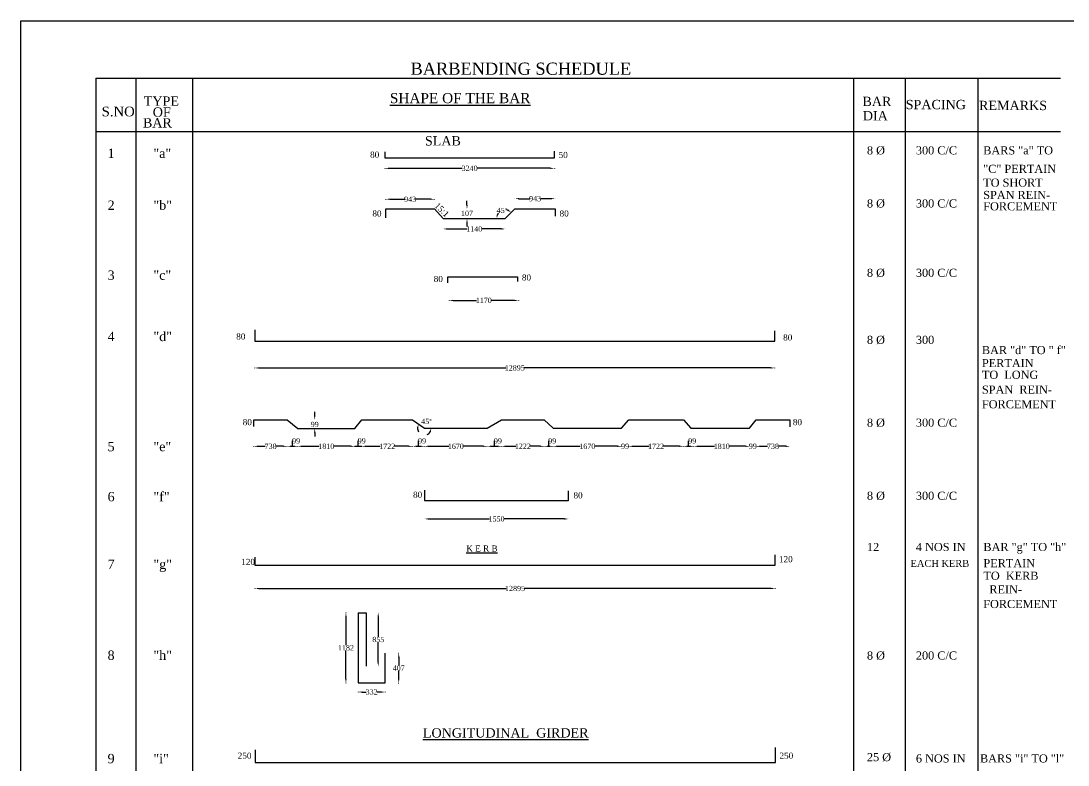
# Model space of a CAD drawing. Header units: millimetres. Extents: x 1273 to 48907, y 1494 to 38147.
# Drawn here: x 1273 to 27250, y 19696 to 38147 of the extents above; entities that cross this region are included whole.
import ezdxf

# ---------------------------------------------------------------- set-up
doc = ezdxf.new("R2010")
doc.units = ezdxf.units.MM
doc.header["$MEASUREMENT"] = 0
for name, color, linetype in [('DIM', 5, 'Continuous'), ('DWG.LINE', 10, 'Continuous'), ('TEXT', 7, 'Continuous')]:
    doc.layers.add(name, color=color, linetype=linetype)
doc.layers.add('TITLE', color=7, linetype='Continuous', lineweight=30)
doc.styles.get("Standard").update_dxf_attribs({"font": 'TIMES.TTF', "height": 130})
doc.dimstyles.get("Standard").update_dxf_attribs({"dimtxt": 130, "dimasz": 100, "dimexe": 0.18, "dimexo": 0.0625, "dimgap": 0.09, "dimtad": 0, "dimtih": 1, "dimtoh": 1, "dimdec": 0, "dimzin": 0, "dimdsep": 46, "dimtxsty": 'Standard', "dimcen": 300, "dimclrd": 5, "dimclre": 5, "dimclrt": 4, "dimadec": 0, "dimazin": 0, "dimtfac": 1, "dimtdec": 0, "dimtofl": 0, "dimtmove": 0, "dimatfit": 3, "dimfxl": 5, "dimfxlon": 1, "dimtolj": 1, "dimtzin": 0, "dimarcsym": 0})

# ---------------------------------------------------------------- blocks, each defined once
blk = doc.blocks.new('*D51')
at = {"layer": 'Defpoints', "color": 0, "ltscale": 0.2}
for p in [(10301, 34750), (14506, 34750), (14506, 34493)]:
    blk.add_point(p, dxfattribs=at)
at = {"layer": 'DIM', "color": 5, "lineweight": -2, "ltscale": 0.2}
for p, q in [((10301, 34498), (10301, 34492)), ((10401, 34493), (12219, 34493)), ((14406, 34493), (12589, 34493)), ((14506, 34498), (14506, 34492))]:
    blk.add_line(p, q, dxfattribs=at)
at = {"layer": 'DIM', "color": 5, "ltscale": 0.2}
for points in [[(10401, 34509), (10401, 34476), (10301, 34493)], [(14406, 34509), (14406, 34476), (14506, 34493)]]:
    blk.add_solid(points, dxfattribs=at)
at = {"layer": 'DIM', "color": 4, "ltscale": 0.2, "insert": (12404, 34493), "char_height": 130, "attachment_point": 5}
blk.add_mtext('\\A1;3240', dxfattribs=at)
blk = doc.blocks.new('*D52')
at = {"layer": 'Defpoints', "color": 0, "ltscale": 0.2}
for p in [(11530, 33727), (10326, 33486), (11530, 33486)]:
    blk.add_point(p, dxfattribs=at)
at = {"layer": 'DIM', "color": 5, "lineweight": -2, "ltscale": 0.2}
for p, q in [((10326, 33722), (10326, 33727)), ((10426, 33727), (10796, 33727)), ((11430, 33727), (11060, 33727)), ((11530, 33722), (11530, 33727))]:
    blk.add_line(p, q, dxfattribs=at)
at = {"layer": 'DIM', "color": 5, "ltscale": 0.2}
for points in [[(10426, 33743), (10426, 33710), (10326, 33727)], [(11430, 33743), (11430, 33710), (11530, 33727)]]:
    blk.add_solid(points, dxfattribs=at)
at = {"layer": 'DIM', "color": 4, "ltscale": 0.2, "insert": (10928, 33727), "char_height": 130, "attachment_point": 5}
blk.add_mtext('\\A1;943', dxfattribs=at)
blk = doc.blocks.new('*D53')
at = {"layer": 'Defpoints', "color": 0, "ltscale": 0.2}
for p in [(11750, 33246), (13288, 33246), (13288, 32989)]:
    blk.add_point(p, dxfattribs=at)
at = {"layer": 'DIM', "color": 5, "lineweight": -2, "ltscale": 0.2}
for p, q in [((11750, 32994), (11750, 32989)), ((13288, 32994), (13288, 32989)), ((11850, 32989), (12342, 32989)), ((13188, 32989), (12697, 32989))]:
    blk.add_line(p, q, dxfattribs=at)
at = {"layer": 'DIM', "color": 5, "ltscale": 0.2}
for points in [[(11850, 33006), (11850, 32972), (11750, 32989)], [(13188, 33006), (13188, 32972), (13288, 32989)]]:
    blk.add_solid(points, dxfattribs=at)
at = {"layer": 'DIM', "color": 4, "ltscale": 0.2, "insert": (12519, 32989), "char_height": 130, "attachment_point": 5}
blk.add_mtext('\\A1;1140', dxfattribs=at)
blk = doc.blocks.new('*D54')
at = {"layer": 'Defpoints', "color": 0, "ltscale": 0.2}
for p in [(14526, 33740), (13529, 33486), (14526, 33486)]:
    blk.add_point(p, dxfattribs=at)
at = {"layer": 'DIM', "color": 5, "lineweight": -2, "ltscale": 0.2}
for p, q in [((13529, 33735), (13529, 33740)), ((13629, 33740), (13896, 33740)), ((14426, 33740), (14160, 33740)), ((14526, 33735), (14526, 33740))]:
    blk.add_line(p, q, dxfattribs=at)
at = {"layer": 'DIM', "color": 5, "ltscale": 0.2}
for points in [[(13629, 33757), (13629, 33724), (13529, 33740)], [(14426, 33757), (14426, 33724), (14526, 33740)]]:
    blk.add_solid(points, dxfattribs=at)
at = {"layer": 'DIM', "color": 4, "ltscale": 0.2, "insert": (14028, 33740), "char_height": 130, "attachment_point": 5}
blk.add_mtext('\\A1;943', dxfattribs=at)
blk = doc.blocks.new('*D55')
at = {"layer": 'Defpoints', "color": 0, "ltscale": 0.2}
for p in [(12320, 33486), (12339, 33486), (12320, 33246)]:
    blk.add_point(p, dxfattribs=at)
at = {"layer": 'DIM', "color": 5, "lineweight": -2, "ltscale": 0.2}
for p, q in [((12339, 33586), (12339, 33686)), ((12334, 33486), (12339, 33486)), ((12334, 33246), (12339, 33246)), ((12339, 33146), (12339, 33046))]:
    blk.add_line(p, q, dxfattribs=at)
at = {"layer": 'DIM', "color": 5, "ltscale": 0.2}
for points in [[(12322, 33586), (12356, 33586), (12339, 33486)], [(12322, 33146), (12356, 33146), (12339, 33246)]]:
    blk.add_solid(points, dxfattribs=at)
at = {"layer": 'DIM', "color": 4, "ltscale": 0.2, "insert": (12339, 33376), "char_height": 130, "attachment_point": 5}
blk.add_mtext('\\A1;107', dxfattribs=at)
blk = doc.blocks.new('*D2')
at = {"layer": 'Defpoints', "color": 0, "ltscale": 0.2}
for p in [(11895, 31241), (13615, 31241), (13615, 31217)]:
    blk.add_point(p, dxfattribs=at)
at = {"layer": 'DIM', "color": 5, "lineweight": -2, "ltscale": 0.2}
for p, q in [((11895, 31222), (11895, 31216)), ((11995, 31217), (12578, 31217)), ((13515, 31217), (12932, 31217)), ((13615, 31222), (13615, 31216))]:
    blk.add_line(p, q, dxfattribs=at)
at = {"layer": 'DIM', "color": 5, "ltscale": 0.2}
for points in [[(11995, 31233), (11995, 31200), (11895, 31217)], [(13515, 31233), (13515, 31200), (13615, 31217)]]:
    blk.add_solid(points, dxfattribs=at)
at = {"layer": 'DIM', "color": 4, "ltscale": 0.2, "insert": (12755, 31217), "char_height": 130, "attachment_point": 5}
blk.add_mtext('\\A1;1170', dxfattribs=at)
blk = doc.blocks.new('*D3')
at = {"layer": 'Defpoints', "color": 0, "ltscale": 0.2}
for p in [(7077, 29520), (19972, 29542), (19972, 29520)]:
    blk.add_point(p, dxfattribs=at)
at = {"layer": 'DIM', "color": 5, "lineweight": -2, "ltscale": 0.2}
for p, q in [((7077, 29537), (7077, 29543)), ((7177, 29542), (13302, 29542)), ((19872, 29542), (13747, 29542)), ((19972, 29537), (19972, 29543))]:
    blk.add_line(p, q, dxfattribs=at)
at = {"layer": 'DIM', "color": 5, "ltscale": 0.2}
for points in [[(7177, 29559), (7177, 29526), (7077, 29542)], [(19872, 29559), (19872, 29526), (19972, 29542)]]:
    blk.add_solid(points, dxfattribs=at)
at = {"layer": 'DIM', "color": 4, "ltscale": 0.2, "insert": (13524, 29542), "char_height": 130, "attachment_point": 5}
blk.add_mtext('\\A1;12895', dxfattribs=at)
blk = doc.blocks.new('*D4')
at = {"layer": 'Defpoints', "color": 0, "ltscale": 0.2}
for p in [(7052, 27596), (7880, 27600), (7880, 27596)]:
    blk.add_point(p, dxfattribs=at)
at = {"layer": 'DIM', "color": 5, "lineweight": -2, "ltscale": 0.2}
for p, q in [((7052, 27596), (7052, 27600)), ((7152, 27600), (7331, 27600)), ((7780, 27600), (7601, 27600)), ((7880, 27596), (7880, 27600))]:
    blk.add_line(p, q, dxfattribs=at)
at = {"layer": 'DIM', "color": 5, "ltscale": 0.2}
for points in [[(7152, 27616), (7152, 27583), (7052, 27600)], [(7780, 27616), (7780, 27583), (7880, 27600)]]:
    blk.add_solid(points, dxfattribs=at)
at = {"layer": 'DIM', "color": 4, "ltscale": 0.2, "insert": (7466, 27600), "char_height": 130, "attachment_point": 5}
blk.add_mtext('\\A1;738', dxfattribs=at)
blk = doc.blocks.new('*D5')
at = {"layer": 'Defpoints', "color": 0, "ltscale": 0.2}
for p in [(7880, 27596), (8144, 27600), (8144, 27581)]:
    blk.add_point(p, dxfattribs=at)
at = {"layer": 'DIM', "color": 5, "lineweight": -2, "ltscale": 0.2}
for p, q in [((7880, 27596), (7880, 27600)), ((7980, 27600), (8044, 27600)), ((8012, 27600), (8012, 27733)), ((8012, 27733), (8012, 27733)), ((8144, 27595), (8144, 27600))]:
    blk.add_line(p, q, dxfattribs=at)
at = {"layer": 'DIM', "color": 5, "ltscale": 0.2}
for points in [[(7980, 27616), (7980, 27583), (7880, 27600)], [(8044, 27616), (8044, 27583), (8144, 27600)]]:
    blk.add_solid(points, dxfattribs=at)
at = {"layer": 'DIM', "color": 4, "ltscale": 0.2, "insert": (8100, 27733), "char_height": 130, "attachment_point": 5}
blk.add_mtext('\\A1;99', dxfattribs=at)
blk = doc.blocks.new('*D6')
at = {"layer": 'Defpoints', "color": 0, "ltscale": 0.2}
for p in [(8144, 27581), (9553, 27600), (9553, 27585)]:
    blk.add_point(p, dxfattribs=at)
at = {"layer": 'DIM', "color": 5, "lineweight": -2, "ltscale": 0.2}
for p, q in [((8144, 27595), (8144, 27600)), ((8244, 27600), (8671, 27600)), ((9453, 27600), (9026, 27600)), ((9553, 27595), (9553, 27600))]:
    blk.add_line(p, q, dxfattribs=at)
at = {"layer": 'DIM', "color": 5, "ltscale": 0.2}
for points in [[(8244, 27616), (8244, 27583), (8144, 27600)], [(9453, 27616), (9453, 27583), (9553, 27600)]]:
    blk.add_solid(points, dxfattribs=at)
at = {"layer": 'DIM', "color": 4, "ltscale": 0.2, "insert": (8848, 27600), "char_height": 130, "attachment_point": 5}
blk.add_mtext('\\A1;1810', dxfattribs=at)
blk = doc.blocks.new('*D7')
at = {"layer": 'Defpoints', "color": 0, "ltscale": 0.2}
for p in [(9553, 27585), (9727, 27600), (9727, 27595)]:
    blk.add_point(p, dxfattribs=at)
at = {"layer": 'DIM', "color": 5, "lineweight": -2, "ltscale": 0.2}
for p, q in [((9453, 27600), (9353, 27600)), ((9553, 27595), (9553, 27600)), ((9553, 27600), (9727, 27600)), ((9640, 27600), (9640, 27733)), ((9640, 27733), (9640, 27733)), ((9727, 27595), (9727, 27600)), ((9827, 27600), (9927, 27600))]:
    blk.add_line(p, q, dxfattribs=at)
at = {"layer": 'DIM', "color": 5, "ltscale": 0.2}
for points in [[(9453, 27616), (9453, 27583), (9553, 27600)], [(9827, 27616), (9827, 27583), (9727, 27600)]]:
    blk.add_solid(points, dxfattribs=at)
at = {"layer": 'DIM', "color": 4, "ltscale": 0.2, "insert": (9729, 27733), "char_height": 130, "attachment_point": 5}
blk.add_mtext('\\A1;99', dxfattribs=at)
blk = doc.blocks.new('*D8')
at = {"layer": 'Defpoints', "color": 0, "ltscale": 0.2}
for p in [(9727, 27595), (10990, 27600), (10990, 27528)]:
    blk.add_point(p, dxfattribs=at)
at = {"layer": 'DIM', "color": 5, "lineweight": -2, "ltscale": 0.2}
for p, q in [((9727, 27595), (9727, 27600)), ((9827, 27600), (10182, 27600)), ((10890, 27600), (10535, 27600)), ((10990, 27595), (10990, 27600))]:
    blk.add_line(p, q, dxfattribs=at)
at = {"layer": 'DIM', "color": 5, "ltscale": 0.2}
for points in [[(9827, 27616), (9827, 27583), (9727, 27600)], [(10890, 27616), (10890, 27583), (10990, 27600)]]:
    blk.add_solid(points, dxfattribs=at)
at = {"layer": 'DIM', "color": 4, "ltscale": 0.2, "insert": (10359, 27600), "char_height": 130, "attachment_point": 5}
blk.add_mtext('\\A1;1722', dxfattribs=at)
blk = doc.blocks.new('*D9')
at = {"layer": 'Defpoints', "color": 0, "ltscale": 0.2}
for p in [(11282, 27600), (10990, 27528), (11282, 27512)]:
    blk.add_point(p, dxfattribs=at)
at = {"layer": 'DIM', "color": 5, "lineweight": -2, "ltscale": 0.2}
for p, q in [((10990, 27595), (10990, 27600)), ((11090, 27600), (11182, 27600)), ((11136, 27600), (11136, 27733)), ((11136, 27733), (11136, 27733)), ((11282, 27595), (11282, 27600))]:
    blk.add_line(p, q, dxfattribs=at)
at = {"layer": 'DIM', "color": 5, "ltscale": 0.2}
for points in [[(11090, 27616), (11090, 27583), (10990, 27600)], [(11182, 27616), (11182, 27583), (11282, 27600)]]:
    blk.add_solid(points, dxfattribs=at)
at = {"layer": 'DIM', "color": 4, "ltscale": 0.2, "insert": (11224, 27733), "char_height": 130, "attachment_point": 5}
blk.add_mtext('\\A1;99', dxfattribs=at)
blk = doc.blocks.new('*D10')
at = {"layer": 'Defpoints', "color": 0, "ltscale": 0.2}
for p in [(12842, 27600), (11282, 27512), (12842, 27520)]:
    blk.add_point(p, dxfattribs=at)
at = {"layer": 'DIM', "color": 5, "lineweight": -2, "ltscale": 0.2}
for p, q in [((11282, 27595), (11282, 27600)), ((11382, 27600), (11885, 27600)), ((12742, 27600), (12240, 27600)), ((12842, 27595), (12842, 27600))]:
    blk.add_line(p, q, dxfattribs=at)
at = {"layer": 'DIM', "color": 5, "ltscale": 0.2}
for points in [[(11382, 27616), (11382, 27583), (11282, 27600)], [(12742, 27616), (12742, 27583), (12842, 27600)]]:
    blk.add_solid(points, dxfattribs=at)
at = {"layer": 'DIM', "color": 4, "ltscale": 0.2, "insert": (12062, 27600), "char_height": 130, "attachment_point": 5}
blk.add_mtext('\\A1;1670', dxfattribs=at)
blk = doc.blocks.new('*D11')
at = {"layer": 'Defpoints', "color": 0, "ltscale": 0.2}
for p in [(13193, 27600), (12842, 27520), (13193, 27387)]:
    blk.add_point(p, dxfattribs=at)
at = {"layer": 'DIM', "color": 5, "lineweight": -2, "ltscale": 0.2}
for p, q in [((12842, 27595), (12842, 27600)), ((12942, 27600), (13093, 27600)), ((13018, 27600), (13018, 27733)), ((13018, 27733), (13018, 27733)), ((13193, 27595), (13193, 27600))]:
    blk.add_line(p, q, dxfattribs=at)
at = {"layer": 'DIM', "color": 5, "ltscale": 0.2}
for points in [[(12942, 27616), (12942, 27583), (12842, 27600)], [(13093, 27616), (13093, 27583), (13193, 27600)]]:
    blk.add_solid(points, dxfattribs=at)
at = {"layer": 'DIM', "color": 4, "ltscale": 0.2, "insert": (13106, 27733), "char_height": 130, "attachment_point": 5}
blk.add_mtext('\\A1;99', dxfattribs=at)
blk = doc.blocks.new('*D12')
at = {"layer": 'Defpoints', "color": 0, "ltscale": 0.2}
for p in [(14255, 27600), (13193, 27387), (14255, 27467)]:
    blk.add_point(p, dxfattribs=at)
at = {"layer": 'DIM', "color": 5, "lineweight": -2, "ltscale": 0.2}
for p, q in [((13193, 27595), (13193, 27600)), ((13293, 27600), (13547, 27600)), ((14155, 27600), (13901, 27600)), ((14255, 27595), (14255, 27600))]:
    blk.add_line(p, q, dxfattribs=at)
at = {"layer": 'DIM', "color": 5, "ltscale": 0.2}
for points in [[(13293, 27616), (13293, 27583), (13193, 27600)], [(14155, 27616), (14155, 27583), (14255, 27600)]]:
    blk.add_solid(points, dxfattribs=at)
at = {"layer": 'DIM', "color": 4, "ltscale": 0.2, "insert": (13724, 27600), "char_height": 130, "attachment_point": 5}
blk.add_mtext('\\A1;1222', dxfattribs=at)
blk = doc.blocks.new('*D13')
at = {"layer": 'Defpoints', "color": 0, "ltscale": 0.2}
for p in [(14476, 27600), (14255, 27467), (14476, 27417)]:
    blk.add_point(p, dxfattribs=at)
at = {"layer": 'DIM', "color": 5, "lineweight": -2, "ltscale": 0.2}
for p, q in [((14255, 27595), (14255, 27600)), ((14355, 27600), (14376, 27600)), ((14365, 27600), (14365, 27733)), ((14365, 27733), (14365, 27733)), ((14476, 27595), (14476, 27600))]:
    blk.add_line(p, q, dxfattribs=at)
at = {"layer": 'DIM', "color": 5, "ltscale": 0.2}
for points in [[(14355, 27616), (14355, 27583), (14255, 27600)], [(14376, 27616), (14376, 27583), (14476, 27600)]]:
    blk.add_solid(points, dxfattribs=at)
at = {"layer": 'DIM', "color": 4, "ltscale": 0.2, "insert": (14453, 27733), "char_height": 130, "attachment_point": 5}
blk.add_mtext('\\A1;99', dxfattribs=at)
blk = doc.blocks.new('*D14')
at = {"layer": 'Defpoints', "color": 0, "ltscale": 0.2}
for p in [(16172, 27600), (14476, 27417), (16172, 27402)]:
    blk.add_point(p, dxfattribs=at)
at = {"layer": 'DIM', "color": 5, "lineweight": -2, "ltscale": 0.2}
for p, q in [((14476, 27595), (14476, 27600)), ((14576, 27600), (15146, 27600)), ((16072, 27600), (15501, 27600)), ((16172, 27595), (16172, 27600))]:
    blk.add_line(p, q, dxfattribs=at)
at = {"layer": 'DIM', "color": 5, "ltscale": 0.2}
for points in [[(14576, 27616), (14576, 27583), (14476, 27600)], [(16072, 27616), (16072, 27583), (16172, 27600)]]:
    blk.add_solid(points, dxfattribs=at)
at = {"layer": 'DIM', "color": 4, "ltscale": 0.2, "insert": (15324, 27600), "char_height": 130, "attachment_point": 5}
blk.add_mtext('\\A1;1670', dxfattribs=at)
blk = doc.blocks.new('*D15')
at = {"layer": 'Defpoints', "color": 0, "ltscale": 0.2}
for p in [(16351, 27600), (16172, 27402), (16351, 27349)]:
    blk.add_point(p, dxfattribs=at)
at = {"layer": 'DIM', "color": 5, "lineweight": -2, "ltscale": 0.2}
for p, q in [((16072, 27600), (15972, 27600)), ((16172, 27595), (16172, 27600)), ((16351, 27595), (16351, 27600)), ((16451, 27600), (16551, 27600))]:
    blk.add_line(p, q, dxfattribs=at)
at = {"layer": 'DIM', "color": 5, "ltscale": 0.2}
for points in [[(16072, 27616), (16072, 27583), (16172, 27600)], [(16451, 27616), (16451, 27583), (16351, 27600)]]:
    blk.add_solid(points, dxfattribs=at)
at = {"layer": 'DIM', "color": 4, "ltscale": 0.2, "insert": (16261, 27600), "char_height": 130, "attachment_point": 5}
blk.add_mtext('\\A1;99', dxfattribs=at)
blk = doc.blocks.new('*D16')
at = {"layer": 'Defpoints', "color": 0, "ltscale": 0.2}
for p in [(17707, 27600), (16351, 27349), (17707, 27421)]:
    blk.add_point(p, dxfattribs=at)
at = {"layer": 'DIM', "color": 5, "lineweight": -2, "ltscale": 0.2}
for p, q in [((16351, 27595), (16351, 27600)), ((16451, 27600), (16852, 27600)), ((17607, 27600), (17206, 27600)), ((17707, 27595), (17707, 27600))]:
    blk.add_line(p, q, dxfattribs=at)
at = {"layer": 'DIM', "color": 5, "ltscale": 0.2}
for points in [[(16451, 27616), (16451, 27583), (16351, 27600)], [(17607, 27616), (17607, 27583), (17707, 27600)]]:
    blk.add_solid(points, dxfattribs=at)
at = {"layer": 'DIM', "color": 4, "ltscale": 0.2, "insert": (17029, 27600), "char_height": 130, "attachment_point": 5}
blk.add_mtext('\\A1;1722', dxfattribs=at)
blk = doc.blocks.new('*D17')
at = {"layer": 'Defpoints', "color": 0, "ltscale": 0.2}
for p in [(17968, 27600), (17707, 27421), (17968, 27258)]:
    blk.add_point(p, dxfattribs=at)
at = {"layer": 'DIM', "color": 5, "lineweight": -2, "ltscale": 0.2}
for p, q in [((17707, 27595), (17707, 27600)), ((17807, 27600), (17868, 27600)), ((17838, 27600), (17838, 27733)), ((17838, 27733), (17838, 27733)), ((17968, 27595), (17968, 27600))]:
    blk.add_line(p, q, dxfattribs=at)
at = {"layer": 'DIM', "color": 5, "ltscale": 0.2}
for points in [[(17807, 27616), (17807, 27583), (17707, 27600)], [(17868, 27616), (17868, 27583), (17968, 27600)]]:
    blk.add_solid(points, dxfattribs=at)
at = {"layer": 'DIM', "color": 4, "ltscale": 0.2, "insert": (17926, 27733), "char_height": 130, "attachment_point": 5}
blk.add_mtext('\\A1;99', dxfattribs=at)
blk = doc.blocks.new('*D56')
at = {"layer": 'Defpoints', "color": 0, "ltscale": 0.2}
for p in [(19351, 28053), (19351, 27600), (17968, 27258)]:
    blk.add_point(p, dxfattribs=at)
at = {"layer": 'DIM', "color": 5, "lineweight": -2, "ltscale": 0.2}
for p, q in [((17968, 27595), (17968, 27600)), ((18068, 27600), (18482, 27600)), ((19251, 27600), (18837, 27600)), ((19351, 27605), (19351, 27600))]:
    blk.add_line(p, q, dxfattribs=at)
at = {"layer": 'DIM', "color": 5, "ltscale": 0.2}
for points in [[(18068, 27616), (18068, 27583), (17968, 27600)], [(19251, 27616), (19251, 27583), (19351, 27600)]]:
    blk.add_solid(points, dxfattribs=at)
at = {"layer": 'DIM', "color": 4, "ltscale": 0.2, "insert": (18659, 27600), "char_height": 130, "attachment_point": 5}
blk.add_mtext('\\A1;1810', dxfattribs=at)
blk = doc.blocks.new('*D18')
at = {"layer": 'Defpoints', "color": 0, "ltscale": 0.2}
for p in [(19351, 27605), (19509, 27605), (19509, 27600)]:
    blk.add_point(p, dxfattribs=at)
at = {"layer": 'DIM', "color": 5, "lineweight": -2, "ltscale": 0.2}
for p, q in [((19251, 27600), (19151, 27600)), ((19351, 27605), (19351, 27599)), ((19509, 27605), (19509, 27599)), ((19609, 27600), (19709, 27600))]:
    blk.add_line(p, q, dxfattribs=at)
at = {"layer": 'DIM', "color": 5, "ltscale": 0.2}
for points in [[(19251, 27616), (19251, 27583), (19351, 27600)], [(19609, 27616), (19609, 27583), (19509, 27600)]]:
    blk.add_solid(points, dxfattribs=at)
at = {"layer": 'DIM', "color": 4, "ltscale": 0.2, "insert": (19430, 27600), "char_height": 130, "attachment_point": 5}
blk.add_mtext('\\A1;99', dxfattribs=at)
blk = doc.blocks.new('*D19')
at = {"layer": 'Defpoints', "color": 0, "ltscale": 0.2}
for p in [(19509, 27599), (20348, 27599), (20348, 27599)]:
    blk.add_point(p, dxfattribs=at)
at = {"layer": 'DIM', "color": 5, "lineweight": -2, "ltscale": 0.2}
for p, q in [((19509, 27599), (19509, 27600)), ((19609, 27599), (19794, 27599)), ((20248, 27599), (20063, 27599)), ((20348, 27599), (20348, 27599))]:
    blk.add_line(p, q, dxfattribs=at)
at = {"layer": 'DIM', "color": 5, "ltscale": 0.2}
for points in [[(19609, 27616), (19609, 27583), (19509, 27599)], [(20248, 27616), (20248, 27583), (20348, 27599)]]:
    blk.add_solid(points, dxfattribs=at)
at = {"layer": 'DIM', "color": 4, "ltscale": 0.2, "insert": (19929, 27599), "char_height": 130, "attachment_point": 5}
blk.add_mtext('\\A1;738', dxfattribs=at)
blk = doc.blocks.new('*D57')
at = {"layer": 'Defpoints', "color": 0, "ltscale": 0.2}
for p in [(8790, 28257), (8561, 28039), (8790, 28039)]:
    blk.add_point(p, dxfattribs=at)
at = {"layer": 'DIM', "color": 5, "lineweight": -2, "ltscale": 0.2}
for p, q in [((8561, 28357), (8561, 28457)), ((8566, 28257), (8561, 28257)), ((8566, 28039), (8561, 28039)), ((8561, 27939), (8561, 27839))]:
    blk.add_line(p, q, dxfattribs=at)
at = {"layer": 'DIM', "color": 5, "ltscale": 0.2}
for points in [[(8544, 28357), (8578, 28357), (8561, 28257)], [(8544, 27939), (8578, 27939), (8561, 28039)]]:
    blk.add_solid(points, dxfattribs=at)
at = {"layer": 'DIM', "color": 4, "ltscale": 0.2, "insert": (8561, 28140), "char_height": 130, "attachment_point": 5}
blk.add_mtext('\\A1;99', dxfattribs=at)
blk = doc.blocks.new('*D58')
at = {"layer": 'Defpoints', "color": 0, "ltscale": 0.2}
for p in [(10990, 28257), (11397, 28180), (11282, 28052), (11282, 28052), (12842, 28052)]:
    blk.add_point(p, dxfattribs=at)
at = {"layer": 'DIM', "color": 5, "lineweight": -2, "ltscale": 0.2}
for start, end in [(178.6531, 212.3849), (292.5364, 326.2682)]:
    blk.add_arc((11282, 28052), 172, start, end, dxfattribs=at)
at = {"layer": 'DIM', "color": 5, "ltscale": 0.2}
for points in [[(11094, 28061), (11126, 28050), (11141, 28151)], [(11410, 27961), (11441, 27951), (11455, 28052)]]:
    blk.add_solid(points, dxfattribs=at)
at = {"layer": 'DIM', "color": 4, "ltscale": 0.2, "insert": (11334, 28216), "char_height": 130, "attachment_point": 5}
blk.add_mtext('\\A1;45{\\fCentury Gothic|b0|i0|c0|p34;\\H0.875x;°}', dxfattribs=at)
blk = doc.blocks.new('*D20')
at = {"layer": 'Defpoints', "color": 0, "ltscale": 0.2}
for p in [(11288, 25831), (14857, 25831), (14857, 25798)]:
    blk.add_point(p, dxfattribs=at)
at = {"layer": 'DIM', "color": 5, "lineweight": -2, "ltscale": 0.2}
for p, q in [((11288, 25803), (11288, 25798)), ((11388, 25798), (12895, 25798)), ((14757, 25798), (13249, 25798)), ((14857, 25803), (14857, 25798))]:
    blk.add_line(p, q, dxfattribs=at)
at = {"layer": 'DIM', "color": 5, "ltscale": 0.2}
for points in [[(11388, 25814), (11388, 25781), (11288, 25798)], [(14757, 25814), (14757, 25781), (14857, 25798)]]:
    blk.add_solid(points, dxfattribs=at)
at = {"layer": 'DIM', "color": 4, "ltscale": 0.2, "insert": (13072, 25798), "char_height": 130, "attachment_point": 5}
blk.add_mtext('\\A1;1550', dxfattribs=at)
blk = doc.blocks.new('*D21')
at = {"layer": 'Defpoints', "color": 0, "ltscale": 0.2}
for p in [(7077, 24125), (19985, 24125), (19985, 24073)]:
    blk.add_point(p, dxfattribs=at)
at = {"layer": 'DIM', "color": 5, "lineweight": -2, "ltscale": 0.2}
for p, q in [((7077, 24078), (7077, 24073)), ((7177, 24073), (13309, 24073)), ((19885, 24073), (13754, 24073)), ((19985, 24078), (19985, 24073))]:
    blk.add_line(p, q, dxfattribs=at)
at = {"layer": 'DIM', "color": 5, "ltscale": 0.2}
for points in [[(7177, 24090), (7177, 24057), (7077, 24073)], [(19885, 24090), (19885, 24057), (19985, 24073)]]:
    blk.add_solid(points, dxfattribs=at)
at = {"layer": 'DIM', "color": 4, "ltscale": 0.2, "insert": (13531, 24073), "char_height": 130, "attachment_point": 5}
blk.add_mtext('\\A1;12895', dxfattribs=at)
blk = doc.blocks.new('*D22')
at = {"layer": 'Defpoints', "color": 0, "ltscale": 0.2}
for p in [(9369, 23472), (9336, 21730), (9369, 21730)]:
    blk.add_point(p, dxfattribs=at)
at = {"layer": 'DIM', "color": 5, "lineweight": -2, "ltscale": 0.2}
for p, q in [((9341, 23472), (9336, 23472)), ((9336, 23372), (9336, 22667)), ((9336, 21830), (9336, 22535)), ((9341, 21730), (9336, 21730))]:
    blk.add_line(p, q, dxfattribs=at)
at = {"layer": 'DIM', "color": 5, "ltscale": 0.2}
for points in [[(9320, 23372), (9353, 23372), (9336, 23472)], [(9320, 21830), (9353, 21830), (9336, 21730)]]:
    blk.add_solid(points, dxfattribs=at)
at = {"layer": 'DIM', "color": 4, "ltscale": 0.2, "insert": (9336, 22601), "char_height": 130, "attachment_point": 5}
blk.add_mtext('\\A1;1182', dxfattribs=at)
blk = doc.blocks.new('*D23')
at = {"layer": 'Defpoints', "color": 0, "ltscale": 0.2}
for p in [(10113, 23472), (10113, 22145), (10137, 22145)]:
    blk.add_point(p, dxfattribs=at)
at = {"layer": 'DIM', "color": 5, "lineweight": -2, "ltscale": 0.2}
for p, q in [((10132, 23472), (10137, 23472)), ((10137, 23372), (10137, 22875)), ((10137, 22245), (10137, 22742)), ((10132, 22145), (10137, 22145))]:
    blk.add_line(p, q, dxfattribs=at)
at = {"layer": 'DIM', "color": 5, "ltscale": 0.2}
for points in [[(10120, 23372), (10153, 23372), (10137, 23472)], [(10120, 22245), (10153, 22245), (10137, 22145)]]:
    blk.add_solid(points, dxfattribs=at)
at = {"layer": 'DIM', "color": 4, "ltscale": 0.2, "insert": (10137, 22808), "char_height": 130, "attachment_point": 5}
blk.add_mtext('\\A1;855', dxfattribs=at)
blk = doc.blocks.new('*D59')
at = {"layer": 'Defpoints', "color": 0, "ltscale": 0.2}
for p in [(9639, 21730), (10307, 21730), (10307, 21506)]:
    blk.add_point(p, dxfattribs=at)
at = {"layer": 'DIM', "color": 5, "lineweight": -2, "ltscale": 0.2}
for p, q in [((9639, 21511), (9639, 21506)), ((9739, 21506), (9837, 21506)), ((10207, 21506), (10109, 21506)), ((10307, 21511), (10307, 21506))]:
    blk.add_line(p, q, dxfattribs=at)
at = {"layer": 'DIM', "color": 5, "ltscale": 0.2}
for points in [[(9739, 21522), (9739, 21489), (9639, 21506)], [(10207, 21522), (10207, 21489), (10307, 21506)]]:
    blk.add_solid(points, dxfattribs=at)
at = {"layer": 'DIM', "color": 4, "ltscale": 0.2, "insert": (9973, 21506), "char_height": 130, "attachment_point": 5}
blk.add_mtext('\\A1;332', dxfattribs=at)
blk = doc.blocks.new('*D60')
at = {"layer": 'Defpoints', "color": 0, "ltscale": 0.2}
for p in [(10307, 22470), (10645, 22470), (10307, 21730)]:
    blk.add_point(p, dxfattribs=at)
at = {"layer": 'DIM', "color": 5, "lineweight": -2, "ltscale": 0.2}
for p, q in [((10640, 22470), (10645, 22470)), ((10645, 22370), (10645, 22166)), ((10645, 21830), (10645, 22034)), ((10640, 21730), (10645, 21730))]:
    blk.add_line(p, q, dxfattribs=at)
at = {"layer": 'DIM', "color": 5, "ltscale": 0.2}
for points in [[(10629, 22370), (10662, 22370), (10645, 22470)], [(10629, 21830), (10662, 21830), (10645, 21730)]]:
    blk.add_solid(points, dxfattribs=at)
at = {"layer": 'DIM', "color": 4, "ltscale": 0.2, "insert": (10645, 22100), "char_height": 130, "attachment_point": 5}
blk.add_mtext('\\A1;407', dxfattribs=at)
blk = doc.blocks.new('*D73')
at = {"layer": 'Defpoints', "color": 0, "ltscale": 0.2}
for p in [(13289, 33463), (13529, 33486), (11750, 33246), (13288, 33246), (13288, 33246)]:
    blk.add_point(p, dxfattribs=at)
at = {"layer": 'DIM', "color": 5, "lineweight": -2, "ltscale": 0.2}
for start, end in [(141.6852, 153.4538), (71.5012, 79.2828)]:
    blk.add_arc((13288, 33246), 218, start, end, dxfattribs=at)
at = {"layer": 'DIM', "color": 5, "ltscale": 0.2}
for points in [[(13110, 33339), (13077, 33347), (13071, 33246)], [(13366, 33466), (13349, 33438), (13443, 33399)]]:
    blk.add_solid(points, dxfattribs=at)
at = {"layer": 'DIM', "color": 4, "ltscale": 0.2, "insert": (13205, 33447), "char_height": 130, "attachment_point": 5}
blk.add_mtext('\\A1;45{\\fCentury Gothic|b0|i0|c0|p34;\\H0.875x;°}', dxfattribs=at)

msp = doc.modelspace()

# ---------------------------------------------------------------- linework, layer by layer
at = {"layer": 'DWG.LINE', "ltscale": 0.2}
for points in [[(3134.7, 36731.6), (27065.7, 36731.6)], [(3134.7, 36731.6), (3134.7, 1494.2)], [(4125.1, 36731.6), (4125.1, 1494.2)], [(5525.9, 36731.6), (5525.9, 1494.2)], [(21928.3, 36731.6), (21928.3, 1494.2)], [(23205.6, 36731.6), (23205.6, 1494.2)], [(25015, 36731.6), (25015, 1494.2)], [(3134.7, 35403.7), (27065.7, 35403.7)], [(10301.4, 34905.2), (10301.4, 34750.4), (14506.4, 34750.4), (14506.4, 34919.8)], [(10326.1, 33262.4), (10326.1, 33486.1), (11530.3, 33486.1), (11750.4, 33245.6), (13288.4, 33245.6), (13529.3, 33486.1), (14526.5, 33486.1), (14526.5, 33304.7)], [(11866.9, 31656.3), (11866.9, 31801.5), (13595.9, 31801.5), (13595.9, 31685.3)], [(7076.8, 30489.1), (7076.8, 30203), (19971.8, 30203), (19971.8, 30459.3)], [(7076.8, 30489.1), (7076.8, 30203), (19971.8, 30203), (19971.8, 30459.3)], [(7076.8, 30203), (19971.8, 30203)], [(7076.8, 30203), (19971.8, 30203)], [(7051.9, 28094.4), (7051.9, 28256.9), (7879.8, 28256.9), (8143.6, 28039.1), (9553.1, 28039.1), (9727.5, 28256.9), (10989.7, 28256.9), (11282.2, 28051.5), (12842.1, 28051.5), (13193.2, 28256.9), (14254.5, 28256.9), (14475.7, 28048.2), (16171.8, 28048.2), (16350.9, 28256.9), (17707.3, 28256.9), (17891.6, 28053.4), (19350.7, 28053.4), (19508.7, 28256.9), (20348.4, 28256.9), (20348.4, 28085)], [(11287.5, 26515.5), (11287.5, 26255), (14856.6, 26255), (14856.6, 26499)], [(7077.2, 24846.6), (7077.2, 24648.9), (19985, 24648.9), (19985, 24908.5)], [(9639.1, 23471.7), (9639.1, 21730.3)], [(9639.1, 23471.7), (9837.4, 23471.7), (9837.4, 22144.9)], [(9639.1, 21730.3), (10306.9, 21730.3), (10306.9, 22469.9)], [(7087.2, 20075.8), (7087.2, 19759.2), (19994.1, 19759.2), (19994.1, 20131.2)]]:
    msp.add_lwpolyline(points, dxfattribs=at)
at = {"layer": 'TITLE', "ltscale": 0.2}
msp.add_lwpolyline([(1273.4, 38147.2), (48907.4, 38147.2), (48907.4, 1494.2), (1273.4, 1494.2)], close=True, dxfattribs=at)

# ---------------------------------------------------------------- texts
at = {"layer": 'TEXT', "ltscale": 0.2}
for s, height, p in [('BARBENDING SCHEDULE', 301.362, (10937.8, 36812.9)), ('TYPE', 231.04, (4321, 36045.2)), ('BAR', 231.04, (22149.4, 36037.1)), ('SPACING', 231.04, (23222.2, 35959.1)), ('REMARKS', 231.04, (25040.9, 35936.2)), ('S.NO', 241.09, (3276.1, 35781.1)), ('OF', 231.04, (4543.4, 35772.7)), ('DIA', 231.04, (22158.7, 35680.4)), ('BAR', 231.04, (4300, 35504.5)), ('SLAB', 231.04, (11295.3, 35059.3)), ('1', 231, (3422.9, 34749.9)), ('"a"', 231.04, (4560.4, 34749.9)), ('80', 150.68, (9935, 34756.4)), ('50', 150.68, (14611.4, 34750)), ('8 %%C', 200.91, (22260.7, 34837.8)), ('300 C/C', 200.91, (23475.1, 34837.8)), ('BARS "a" TO', 200.908, (25145.6, 34837.8)), ('"C" PERTAIN', 200.908, (25145.6, 34379.7)), ('TO SHORT', 200.91, (25145.6, 34037.8)), ('SPAN REIN-', 200.91, (25145.6, 33732.2)), ('2', 231, (3422.9, 33462.7)), ('"b"', 231.04, (4560.4, 33462.7)), ('8 %%C', 200.91, (22260.7, 33521.3)), ('300 C/C', 200.91, (23475.1, 33521.3)), ('FORCEMENT', 200.91, (25145.6, 33450.8)), ('80', 150.68, (9991.5, 33297.8)), ('80', 150.68, (14635.8, 33297.8)), ('3', 231, (3422.9, 31728.3)), ('"c"', 231.04, (4560.4, 31728.3)), ('8 %%C', 200.91, (22260.7, 31801.5)), ('300 C/C', 200.91, (23475.1, 31801.5)), ('80', 150.68, (11513.4, 31674)), ('80', 150.68, (13701, 31710.1)), ('4', 231, (3422.9, 30207.4)), ('"d"', 231.04, (4560.4, 30207.4)), ('80', 150.68, (6613.4, 30247.2)), ('80', 150.68, (20181.9, 30223.5)), ('8 %%C', 200.91, (22260.7, 30139.3)), ('300 ', 200.91, (23475.1, 30139.3)), ('BAR "d" TO " f"', 200.908, (25113.1, 29885.4)), ('PERTAIN', 200.91, (25113.1, 29562.2)), ('TO  LONG', 200.91, (25113.1, 29273.6)), ('SPAN  REIN-', 200.908, (25113.1, 28904.3)), ('FORCEMENT', 200.91, (25113.1, 28542)), ('80', 150.68, (6775.2, 28122.7)), ('80', 150.68, (20422.2, 28122.7)), ('8 %%C', 200.91, (22260.7, 28084.7)), ('300 C/C', 200.91, (23475.1, 28084.7)), ('5', 231, (3422.9, 27478.4)), ('"e"', 231.04, (4560.4, 27478.4)), ('6', 231, (3422.9, 26235.9)), ('"f"', 231.04, (4560.4, 26235.9)), ('80', 150.68, (11000.5, 26323.6)), ('80', 150.68, (14980.7, 26307.6)), ('8 %%C', 200.91, (22260.7, 26272.5)), ('300 C/C', 200.91, (23475.1, 26272.5)), ('12', 200.91, (22260.7, 25002.8)), ('4 NOS IN', 200.91, (23475.1, 25002.8)), ('BAR "g" TO "h"', 200.908, (25150, 25002.8)), ('7', 231, (3422.9, 24560.2)), ('"g"', 231.04, (4560.4, 24560.2)), ('120', 150.68, (6738.9, 24657.9)), ('120', 150.68, (20077.8, 24725)), (' EACH KERB', 170.77, (23278.6, 24610.4)), ('PERTAIN', 200.91, (25150, 24600.9)), ('TO  KERB', 200.91, (25150, 24289.7)), ('  REIN-', 200.91, (25145.6, 23950.9)), ('FORCEMENT', 200.91, (25145.6, 23588.6)), ('8', 231, (3422.9, 22303.9)), ('"h"', 231.04, (4560.4, 22303.9)), ('8 %%C', 200.91, (22260.7, 22311.8)), ('200 C/C', 200.91, (23475.1, 22311.8)), ('250', 150.68, (6651.5, 19852.5)), ('250', 150.68, (20090.8, 19852.5)), ('9', 231, (3422.9, 19741.1)), ('"i"', 231.04, (4560.4, 19741.1)), ('25 %%C', 200.91, (22260.7, 19791.7)), ('6 NOS IN', 200.91, (23475.1, 19759.1)), ('BARS "i" TO "l"', 200.908, (25065, 19759.1))]:
    msp.add_text(s, height=height, dxfattribs=at).set_placement(p)
msp.add_text('15:1', height=150.68, rotation=315.72301, dxfattribs=at).set_placement((11519.2, 33552))
at = {"layer": 'TITLE', "ltscale": 0.2}
for s, height, p in [('%%USHAPE OF THE BAR', 251.135, (10425, 36108.1)), ('%%UK E R B', 150.68, (12321.2, 24989.7)), ('%%ULONGITUDINAL  GIRDER', 231.045, (11245, 20377.9))]:
    msp.add_text(s, height=height, dxfattribs=at).set_placement(p)

# ---------------------------------------------------------------- dimensions: what is measured, and where the dimension line sits
at = {"layer": 'DIM', "ltscale": 0.2}
for base, p1, p2, text, picture, middle in [((14506.4, 34492.6), (10301.4, 34750.4), (14506.4, 34750.4), '3240', '*D51', (12403.9, 34492.6)), ((11530.3, 33726.6), (10326.1, 33486.1), (11530.3, 33486.1), '943', '*D52', (10928.2, 33726.6)), ((14526.5, 33740.2), (13529.3, 33486.1), (14526.5, 33486.1), '943', '*D54', (14027.9, 33740.2)), ((13288.4, 32988.9), (11750.4, 33245.6), (13288.4, 33245.6), '1140', '*D53', (12519.4, 32988.9)), ((13615, 31216.5), (11894.7, 31241.4), (13615, 31241.4), '1170', '*D2', (12754.9, 31216.5)), ((19971.8, 29542.4), (7076.8, 29519.7), (19971.8, 29519.7), '12895', '*D3', (13524.3, 29542.4)), ((7879.8, 27599.7), (7051.9, 27595.9), (7879.8, 27595.9), '738', '*D4', (7465.8, 27599.7)), ((20348.4, 27599.4), (19508.7, 27599.4), (20348.4, 27599.4), '738', '*D19', (19928.5, 27599.4)), ((14856.6, 25797.7), (11287.5, 25831.2), (14856.6, 25831.2), '1550', '*D20', (13072.1, 25797.7)), ((19985, 24073.5), (7077.2, 24124.8), (19985, 24124.8), '12895', '*D21', (13531.1, 24073.5)), ((10306.9, 21505.8), (9639.1, 21730.3), (10306.9, 21730.3), '332', '*D59', (9973, 21505.8))]:
    dim = msp.add_linear_dim(base=base, p1=p1, p2=p2, text=text, dimstyle='Standard', dxfattribs=at)
    dim.commit()
    dim.dimension.update_dxf_attribs({"geometry": picture, "text_midpoint": middle})
for base, line1, line2, picture, middle in [((13288.5, 33463.4), ((13288.4, 33245.6), (13529.3, 33486.1)), ((11750.4, 33245.6), (13288.4, 33245.6)), '*D73', (13205.2, 33446.8)), ((11396.8, 28180.2), ((10989.7, 28256.9), (11282.2, 28051.5)), ((11282.2, 28051.5), (12842.1, 28051.5)), '*D58', (11334.1, 28215.9))]:
    dim = msp.add_angular_dim_2l(base=base, line1=line1, line2=line2, text='45{\\fCentury Gothic|b0|i0|c0|p34;\\H0.875x;°}', dimstyle='Standard', dxfattribs=at)
    dim.commit()
    dim.dimension.update_dxf_attribs({"geometry": picture, "text_midpoint": middle})
for base, p1, p2, text, picture, middle in [((12339, 33486.1), (12319.7, 33245.6), (12319.7, 33486.1), '107', '*D55', (12339, 33376.4)), ((8561.1, 28039.1), (8790.4, 28256.9), (8790.4, 28039.1), '99', '*D57', (8561.1, 28139.9))]:
    dim = msp.add_linear_dim(base=base, p1=p1, p2=p2, angle=90, text=text, dimstyle='Standard', dxfattribs=at)
    dim.commit()
    dim.dimension.update_dxf_attribs({"geometry": picture, "text_midpoint": middle, "dimtype": 160})
for base, p1, p2, text, picture, middle in [((8143.6, 27599.7), (7879.8, 27595.9), (8143.6, 27580.7), '99', '*D5', (8011.9, 27732.6)), ((9727.5, 27599.7), (9553.1, 27584.5), (9727.5, 27594.7), '99', '*D7', (9640.5, 27732.6)), ((11282.2, 27599.7), (10989.7, 27527.5), (11282.2, 27512.3), '99', '*D9', (11136.2, 27732.6)), ((13193.2, 27599.7), (12842.1, 27519.9), (13193.2, 27387), '99', '*D11', (13017.9, 27732.6)), ((14475.7, 27599.7), (14254.5, 27466.8), (14475.7, 27417.4), '99', '*D13', (14365.4, 27732.6)), ((17968.2, 27599.7), (17707.3, 27421.3), (17968.2, 27257.9), '99', '*D17', (17838, 27732.6)), ((19350.7, 27599.7), (17968.2, 27257.9), (19350.7, 28053.4), '1810', '*D56', (18659.4, 27599.7)), ((9553.1, 27599.7), (8143.6, 27580.7), (9553.1, 27584.5), '1810', '*D6', (8848.3, 27599.7)), ((10989.7, 27599.7), (9727.5, 27594.7), (10989.7, 27527.5), '1722', '*D8', (10358.6, 27599.7)), ((12842.1, 27599.7), (11282.2, 27512.3), (12842.1, 27519.9), '1670', '*D10', (12062.2, 27599.7)), ((14254.5, 27599.7), (13193.2, 27387), (14254.5, 27466.8), '1222', '*D12', (13723.9, 27599.7)), ((16171.8, 27599.7), (14475.7, 27417.4), (16171.8, 27402.2), '1670', '*D14', (15323.8, 27599.7)), ((16350.9, 27599.7), (16171.8, 27402.2), (16350.9, 27349), '99', '*D15', (16261.3, 27599.7)), ((17707.3, 27599.7), (16350.9, 27349), (17707.3, 27421.3), '1722', '*D16', (17029.1, 27599.7))]:
    dim = msp.add_linear_dim(base=base, p1=p1, p2=p2, text=text, dimstyle='Standard', override={"dimtmove": 1}, dxfattribs=at)
    dim.commit()
    dim.dimension.update_dxf_attribs({"geometry": picture, "text_midpoint": middle})
dim = msp.add_linear_dim(base=(19508.7, 27599.5), p1=(19350.7, 27604.8), p2=(19508.7, 27604.8), text='99', dimstyle='Standard', dxfattribs=at)
dim.commit()
dim.dimension.update_dxf_attribs({"geometry": '*D18', "text_midpoint": (19429.7, 27599.5), "dimtype": 160})
for base, p1, p2, text, picture, middle in [((9336.4, 21730.3), (9368.8, 23471.7), (9368.8, 21730.3), '1182', '*D22', (9336.4, 22601)), ((10136.5, 22144.9), (10113.4, 23471.7), (10113.4, 22144.9), '855', '*D23', (10136.5, 22808.3)), ((10645.3, 22469.9), (10306.9, 21730.3), (10306.9, 22469.9), '407', '*D60', (10645.3, 22100.1))]:
    dim = msp.add_linear_dim(base=base, p1=p1, p2=p2, angle=90, text=text, dimstyle='Standard', dxfattribs=at)
    dim.commit()
    dim.dimension.update_dxf_attribs({"geometry": picture, "text_midpoint": middle})

doc.saveas('drawing.dxf')
